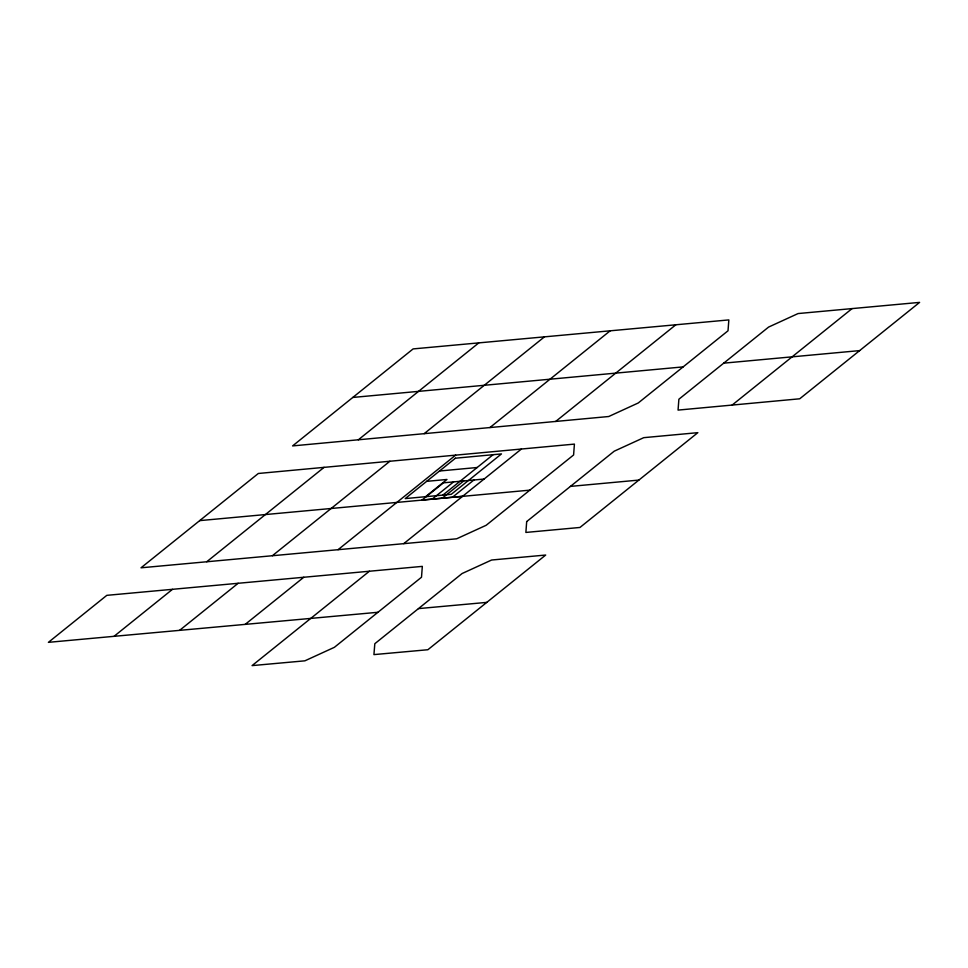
<?xml version="1.0" encoding="UTF-8"?>
<svg xmlns="http://www.w3.org/2000/svg" width="968" height="968" viewBox="0 0 968 968"><rect width="100%" height="100%" fill="white"/><g stroke="black" fill="none" stroke-linecap="round" stroke-linejoin="round"><path stroke-width="1.45" d="M369.425 571.217L252.067 665.609L304.872 660.829L334.396 647.314L421.504 577.243L422.326 566.377L106.819 595.344L48.4 642.341L114.03 636.327L172.486 589.331M206.728 561.755L324.074 467.363L574.411 444.106L573.601 454.972L486.154 525.285L456.63 538.801L141.013 567.805L258.311 473.485L324.074 467.363M358.354 439.787L608.727 416.518L638.251 402.978L683.13 366.896L728.021 330.79L728.844 319.912L413.118 348.916L292.59 445.909L358.354 439.787L478.773 342.902M179.612 630.35L238.152 583.28M272.395 555.705L389.886 461.252M424.153 433.676L544.452 336.852M338.062 549.691L455.65 455.129M489.929 427.554L610.167 330.814M245.194 624.372L303.783 577.267M425.545 496.693L446.974 479.462L426.658 481.35M432.151 499.125L453.581 481.895M442.872 495.084L493.099 454.694M442.303 498.181L463.732 480.951M452.467 497.237L473.896 480.007M403.741 543.641L521.425 449.019M555.692 421.443L675.821 324.8M418.454 608.606L374.822 643.708L373.926 654.61L427.868 649.734L545.686 555.039L491.599 560.024L462.075 573.54L418.454 608.606L486.759 602.386M723.725 363.157L678.883 399.227L678.06 410.093L799.725 398.792L919.6 302.391L798.08 313.559L768.604 327.075L723.725 363.157L859.644 350.61M732.123 405.084L852.082 308.611M439.508 471.005L477.176 467.508M484.048 479.051L443.417 482.838L421.988 500.069L462.619 496.294M352.8 397.449L683.13 366.896M529.871 490.147L199.662 520.627M570.454 486.396L638.892 480.08M114.03 636.327L377.968 612.284M526.689 521.571L525.878 532.436L579.953 527.463L697.843 432.66L643.744 437.669L614.232 451.185L526.689 521.571M455.432 458.203L405.229 498.593L451.269 494.309L501.472 453.919L455.432 458.203"/></g></svg>
